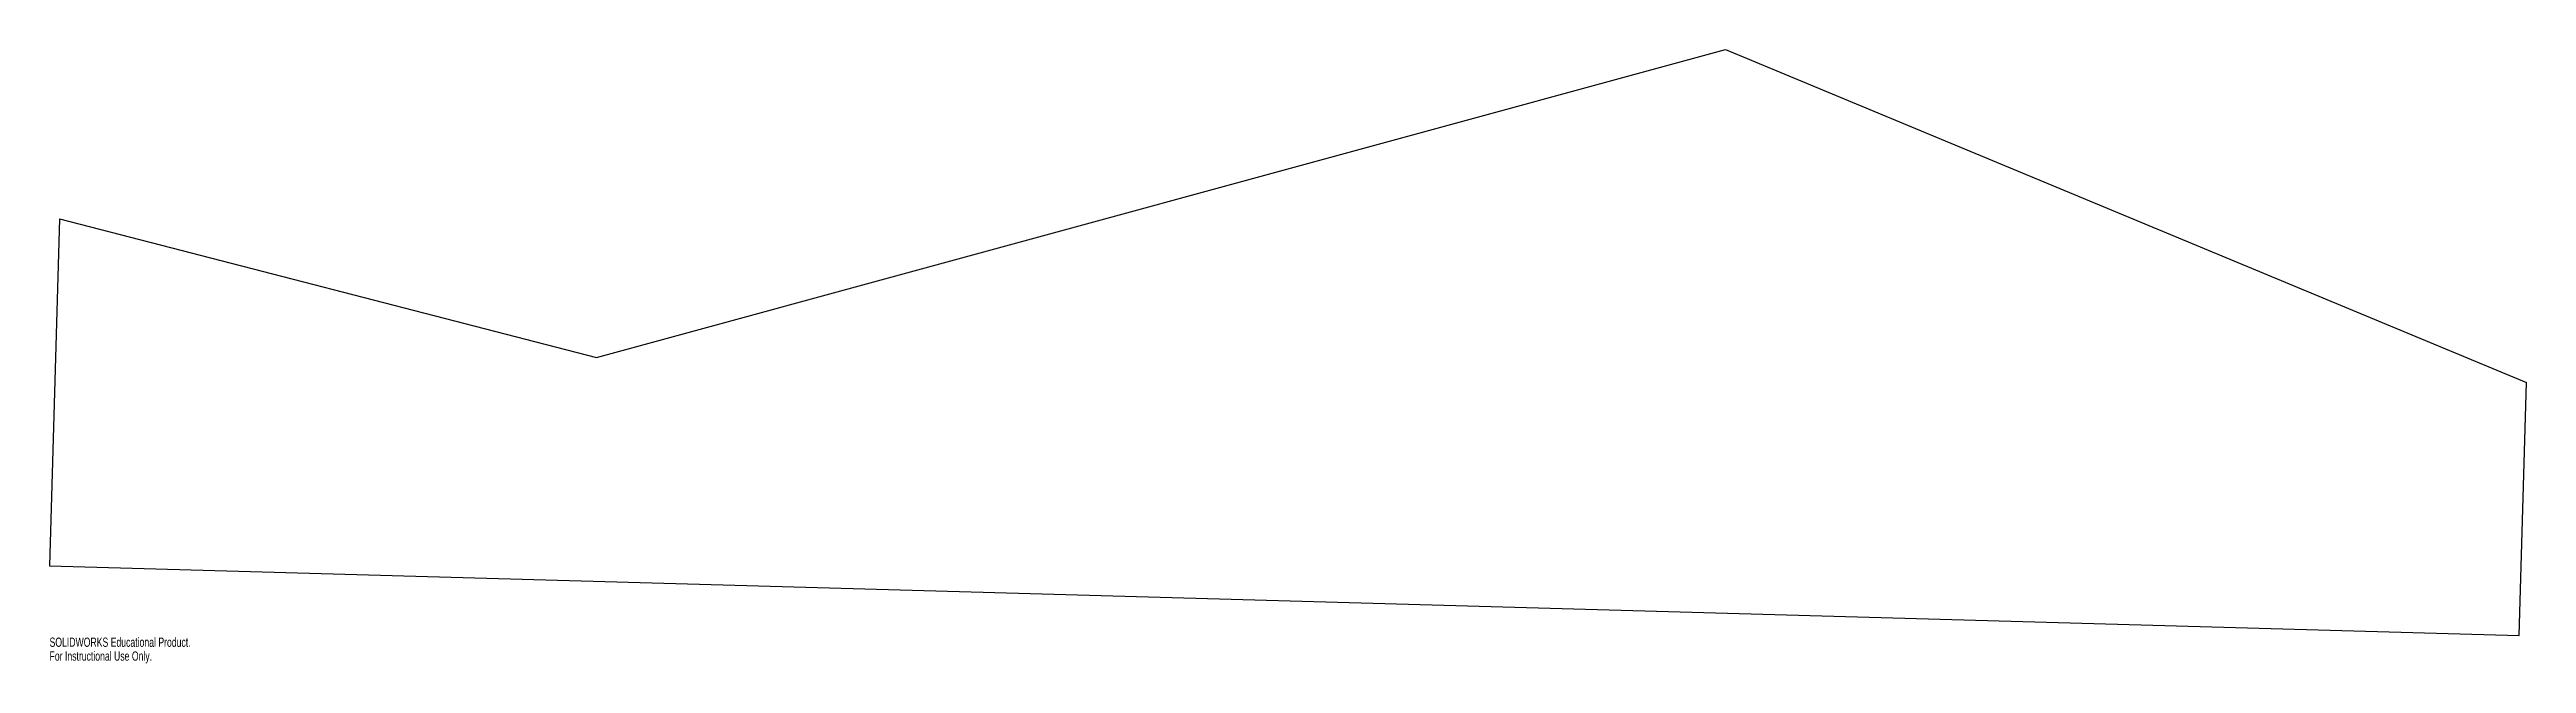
# Model space of a CAD drawing. Header units: inches. Extents: x -11.8 to 39.1, y -2.2 to 10.5.
import ezdxf

# ---------------------------------------------------------------- set-up
doc = ezdxf.new("R2010")
doc.units = ezdxf.units.IN
doc.header["$MEASUREMENT"] = 0
doc.styles.add('SLDTEXTSTYLE0', font='TXT', dxfattribs={"width": 0.7})

msp = doc.modelspace()

# ---------------------------------------------------------------- linework, layer by layer
at = {"color": 7, "linetype": 'Continuous', "lineweight": 25}
for p, q in [((-0.569, 4.123), (22.649, 10.461)), ((22.649, 10.461), (39.126, 3.613)), ((-11.619, 6.976), (-11.821, -0.159)), ((-11.619, 6.976), (-0.569, 4.123)), ((38.979, -1.597), (39.126, 3.613)), ((-11.821, -0.159), (38.979, -1.597))]:
    msp.add_line(p, q, dxfattribs=at)

# ---------------------------------------------------------------- texts
at = {"color": 7, "linetype": 'Continuous', "char_height": 0.1903, "attachment_point": 1, "style": 'SLDTEXTSTYLE0'}
for s, insert in [('SOLIDWORKS Educational Product.', (-11.821, -1.638)), ('For Instructional Use Only.', (-11.821, -1.923))]:
    msp.add_mtext(s, dxfattribs=dict(at, insert=insert))

doc.saveas('drawing.dxf')
